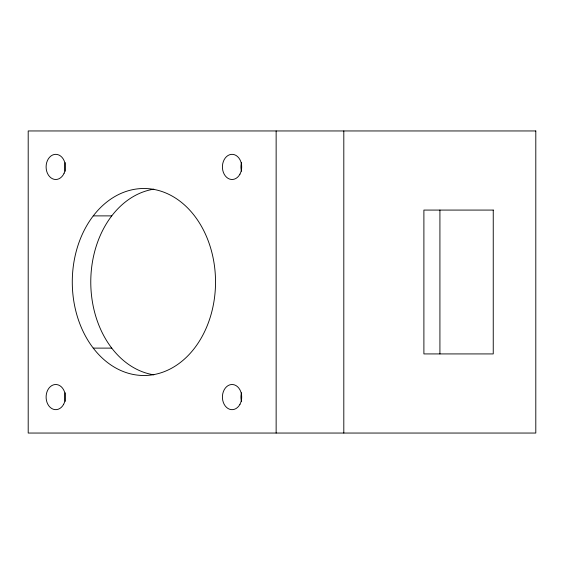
<?xml version="1.0" encoding="UTF-8"?>
<svg xmlns="http://www.w3.org/2000/svg" width="564" height="564" viewBox="0 0 564 564"><rect width="100%" height="100%" fill="white"/><g stroke="black" fill="none" stroke-linecap="round" stroke-linejoin="round"><path stroke-width="0.85" d="M93.257 215.885A93.504 71.628 -90 0 1 194.552 215.885A93.504 71.628 90 0 1 194.552 348.115A93.504 71.628 90 0 1 93.257 348.115A93.504 71.628 -90 0 1 93.257 215.885L111.75 215.885A93.504 71.628 -90 0 1 153.824 189.166M93.257 348.115L111.75 348.115A93.504 71.628 -90 0 0 153.824 374.834M439.92 210.076L439.92 353.924M343.807 130.954L343.807 433.046M276.141 130.954L276.141 433.046M111.75 348.115A93.504 71.628 90 0 1 111.75 215.885M241.498 171.223A12.584 9.644 -90 0 1 241.498 162.615M65.184 171.223A12.584 9.644 -90 0 1 65.184 162.615M65.184 401.385A12.584 9.644 -90 0 1 65.184 392.777M241.498 401.385A12.584 9.644 90 0 1 241.498 392.777M535.8 130.954L28.2 130.954L28.2 433.046L535.8 433.046L535.8 130.954M493.246 210.076L423.895 210.076L423.895 353.924L493.246 353.924L493.246 210.076M239.961 174.135A12.584 9.644 -90 0 0 232.904 154.381A12.584 9.644 -90 0 0 223.323 172.239A12.584 9.644 -90 0 0 239.961 174.135M63.647 404.303A12.584 9.644 -90 0 0 56.59 384.542A12.584 9.644 -90 0 0 47.009 402.4A12.584 9.644 -90 0 0 63.647 404.303M239.961 404.303A12.584 9.644 -90 0 0 232.904 384.542A12.584 9.644 -90 0 0 223.323 402.4A12.584 9.644 -90 0 0 239.961 404.303M64.099 173.211A12.584 9.644 -90 0 0 55.751 154.332A12.584 9.644 -90 0 0 47.397 173.211A12.584 9.644 -90 0 0 64.099 173.211"/></g></svg>
